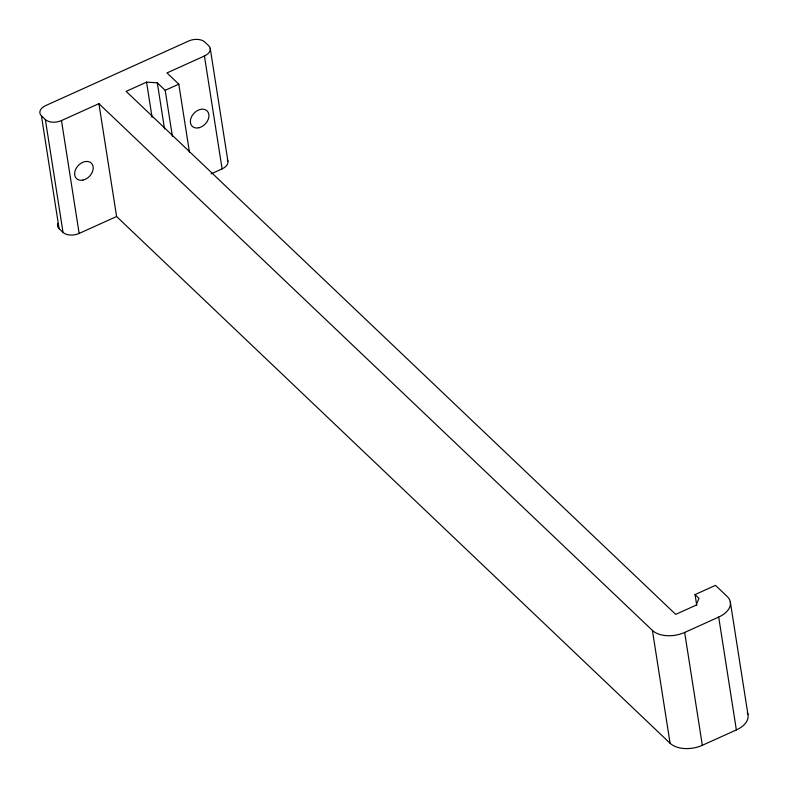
<?xml version="1.0" encoding="UTF-8"?>
<svg xmlns="http://www.w3.org/2000/svg" width="788" height="788" viewBox="0 0 788 788"><rect width="100%" height="100%" fill="white"/><g stroke="black" fill="none" stroke-linecap="round" stroke-linejoin="round"><path stroke-width="1.18" d="M211.095 173.852L222.098 168.878L204.427 56.007A11.889 7.122 -8.9 0 0 208.731 45.773L204.791 42.03A11.889 7.122 -8.9 0 0 188.667 41.015L45.714 105.572A11.889 7.122 -8.9 0 0 41.419 115.806L45.359 119.559A11.889 7.122 -8.9 0 0 61.474 120.564L98.914 103.661L652.415 630.42L670.095 743.281A23.778 14.243 -8.9 0 0 702.335 745.31L736.366 729.934A23.778 14.243 -8.9 0 0 747.339 712.697M172.414 136.432L165.194 90.315L157.314 82.819L146.568 82.139L126.149 91.369L675.71 614.374L696.129 605.154L698.995 598.328L695.055 594.576L715.484 585.356L727.294 596.605A23.778 14.243 -8.9 0 1 718.695 617.073L736.366 729.934M204.427 56.007L166.987 72.92L178.807 84.168L189.445 152.123M165.194 90.315L178.807 84.168M57.898 223.349A11.889 7.122 -8.9 0 0 59.09 228.668L63.03 232.421A11.889 7.122 -8.9 0 0 79.145 233.435L116.594 216.523L670.095 743.281M652.415 630.42A23.778 14.243 -8.9 0 0 684.664 632.449L718.695 617.073M730.269 601.608L747.94 714.48M695.055 594.576L696.769 605.499M684.664 632.449L702.335 745.31M210.219 48.275L227.89 161.146M157.314 82.819L164.534 128.936M146.568 82.139L152.074 117.333M98.914 103.661L116.594 216.523M61.474 120.564L79.145 233.435M45.359 119.559L63.03 232.421M41.419 115.806L59.09 228.668M227.358 159.826A11.889 7.122 -8.9 0 1 222.098 168.878M82.829 180.107A10.697 7.782 -46.4 0 0 92.462 164.653A10.697 7.782 -46.4 0 0 76.495 167.805A10.697 7.782 -46.4 0 0 82.829 180.107M198.901 127.764A10.697 7.782 -46.4 0 0 208.042 112.132A10.697 7.782 -46.4 0 0 192.016 115.875A10.697 7.782 -46.4 0 0 198.901 127.764"/></g></svg>
